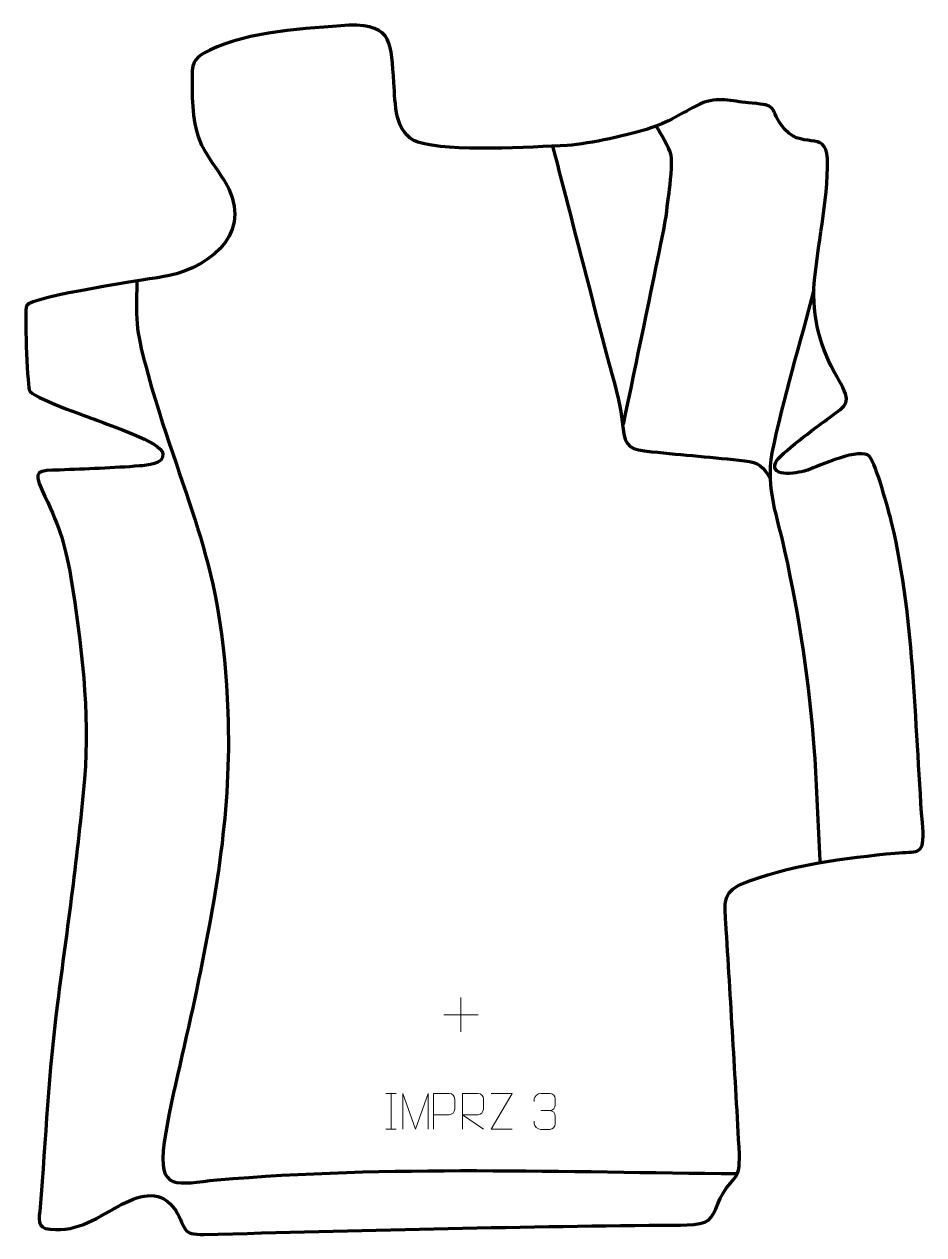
# Model space of a CAD drawing. Header units: millimetres. Extents: x -548 to 78, y -21 to 822.
import ezdxf

# ---------------------------------------------------------------- set-up
doc = ezdxf.new("R2010")
doc.units = ezdxf.units.MM
doc.header["$MEASUREMENT"] = 0
doc.layers.add('layer 1', color=7, linetype='Continuous', plot=False)
doc.layers.add('layer 2', color=7, linetype='Continuous')
doc.layers.add('layer 3', color=7, linetype='Continuous')

msp = doc.modelspace()

# ---------------------------------------------------------------- linework, layer by layer
at = {"layer": 'layer 1', "color": 250, "lineweight": 9}
for points in [[(-244.2845, 144.722), (-244.2845, 144.722), (-244.2845, 120.7441), (-244.2845, 120.7441)], [(-256.2734, 132.733), (-256.2734, 132.733), (-232.2955, 132.733), (-232.2955, 132.733)], [(-296.5223, 77.8604), (-296.5223, 77.8604), (-289.3542, 77.8604), (-289.3542, 77.8604)], [(-292.9383, 77.8604), (-292.9383, 77.8604), (-292.9383, 52.9069), (-292.9383, 52.9069)], [(-188.5929, 65.9309), (-188.5929, 65.9309), (-182.3965, 65.9309), (-182.3965, 65.9309)], [(-296.5223, 52.9069), (-296.5223, 52.9069), (-289.3542, 52.9069), (-289.3542, 52.9069)]]:
    msp.add_open_spline(points, degree=3, dxfattribs=at)
for points, knots in [([(-284.7807, 52.9047), (-284.7807, 52.9047), (-284.7807, 77.8626), (-284.7807, 77.8626), (-284.7807, 77.8626), (-284.7807, 77.8626), (-275.8556, 52.9047), (-275.8556, 52.9047), (-275.8556, 52.9047), (-275.8556, 52.9047), (-267.0957, 77.8621), (-267.0957, 77.8621), (-267.0957, 77.8621), (-267.0957, 77.8621), (-267.0957, 52.9047), (-267.0957, 52.9047)], [0, 0, 0, 0, 0.2, 0.2, 0.2, 0.2, 0.4, 0.4, 0.4, 0.4, 0.6, 0.6, 0.6, 0.6, 1, 1, 1, 1]), ([(-263.2703, 52.9068), (-263.2703, 52.9068), (-263.2703, 77.8604), (-263.2703, 77.8604), (-263.2703, 77.8604), (-259.6753, 77.8604), (-256.08, 77.8604), (-252.4846, 77.8604), (-252.4846, 77.8604), (-250.1594, 77.8225), (-248.602, 76.3324), (-248.6062, 73.9663), (-248.6062, 73.9663), (-248.6066, 71.9306), (-248.6066, 68.8713), (-248.6062, 66.8353), (-248.6062, 66.8353), (-248.6127, 64.9599), (-250.4249, 63.018), (-252.4345, 62.9989), (-252.4345, 62.9989), (-252.4345, 62.9989), (-263.2703, 62.9989), (-263.2703, 62.9989)], [0, 0, 0, 0, 0.14285714, 0.14285714, 0.14285714, 0.14285714, 0.28571429, 0.28571429, 0.28571429, 0.28571429, 0.42857143, 0.42857143, 0.42857143, 0.42857143, 0.57142857, 0.57142857, 0.57142857, 0.57142857, 0.71428571, 0.71428571, 0.71428571, 0.71428571, 1, 1, 1, 1]), ([(-243.2702, 52.9069), (-243.2702, 52.9069), (-243.2702, 77.8604), (-243.2702, 77.8604), (-243.2702, 77.8604), (-239.6754, 77.8604), (-236.0799, 77.8604), (-232.4847, 77.8604), (-232.4847, 77.8604), (-230.1594, 77.8227), (-228.6021, 76.3327), (-228.6062, 73.9663), (-228.6062, 73.9663), (-228.6066, 71.9308), (-228.6066, 68.8714), (-228.6062, 66.8354), (-228.6062, 66.8354), (-228.6127, 64.9599), (-230.425, 63.0181), (-232.4345, 62.999), (-232.4345, 62.999), (-232.4345, 62.999), (-243.2702, 62.999), (-243.2702, 62.999), (-243.2702, 62.999), (-243.2702, 62.999), (-228.6155, 52.9069), (-228.6155, 52.9069)], [0, 0, 0, 0, 0.125, 0.125, 0.125, 0.125, 0.25, 0.25, 0.25, 0.25, 0.375, 0.375, 0.375, 0.375, 0.5, 0.5, 0.5, 0.5, 0.625, 0.625, 0.625, 0.625, 0.75, 0.75, 0.75, 0.75, 1, 1, 1, 1]), ([(-208.6407, 52.9049), (-208.6407, 52.9049), (-223.2597, 52.9049), (-223.2597, 52.9049), (-223.2597, 52.9049), (-223.2597, 52.9049), (-208.6164, 77.8623), (-208.6164, 77.8623), (-208.6164, 77.8623), (-208.6164, 77.8623), (-223.2597, 77.8623), (-223.2597, 77.8623)], [0, 0, 0, 0, 0.25, 0.25, 0.25, 0.25, 0.5, 0.5, 0.5, 0.5, 1, 1, 1, 1]), ([(-193.3026, 72.1761), (-193.3026, 72.1761), (-193.3026, 74.0333), (-193.3026, 74.0333), (-193.3026, 74.0333), (-193.3169, 75.7752), (-190.6524, 77.8933), (-188.5933, 77.8706), (-188.5933, 77.8706), (-186.5292, 77.8706), (-184.4652, 77.8706), (-182.4015, 77.8706), (-182.4015, 77.8706), (-180.207, 77.8794), (-178.6087, 76.0326), (-178.5643, 74.1205), (-178.5643, 74.1205), (-178.5647, 72.6854), (-178.5647, 71.2503), (-178.5643, 69.8148), (-178.5643, 69.8148), (-178.6129, 68.1613), (-180.2155, 65.9313), (-182.4138, 65.9413), (-182.4138, 65.9413), (-180.2101, 65.9301), (-178.6021, 64.1269), (-178.5481, 62.0674), (-178.5481, 62.0674), (-178.5485, 60.2827), (-178.5485, 58.498), (-178.5481, 56.7129), (-178.5481, 56.7129), (-178.538, 54.6515), (-180.5929, 52.8884), (-182.4138, 52.8965), (-182.4138, 52.8965), (-184.4791, 52.8968), (-186.5443, 52.8968), (-188.6099, 52.8965), (-188.6099, 52.8965), (-190.7785, 52.908), (-193.3095, 55.3082), (-193.3281, 56.77), (-193.3281, 56.77), (-193.3281, 56.77), (-193.3281, 58.6786), (-193.3281, 58.6786)], [0, 0, 0, 0, 0.07692308, 0.07692308, 0.07692308, 0.07692308, 0.15384615, 0.15384615, 0.15384615, 0.15384615, 0.23076923, 0.23076923, 0.23076923, 0.23076923, 0.30769231, 0.30769231, 0.30769231, 0.30769231, 0.38461538, 0.38461538, 0.38461538, 0.38461538, 0.46153846, 0.46153846, 0.46153846, 0.46153846, 0.53846154, 0.53846154, 0.53846154, 0.53846154, 0.61538462, 0.61538462, 0.61538462, 0.61538462, 0.69230769, 0.69230769, 0.69230769, 0.69230769, 0.76923077, 0.76923077, 0.76923077, 0.76923077, 0.84615385, 0.84615385, 0.84615385, 0.84615385, 1, 1, 1, 1])]:
    msp.add_open_spline(points, degree=3, knots=knots, dxfattribs=at)
at = {"layer": 'layer 2', "color": 140, "lineweight": 158}
for points, knots in [([(-131.1103, 543.5534), (-121.7507, 588.7681), (-112.1889, 633.9397), (-103.0342, 679.1968), (-103.0342, 679.1968), (-101.513, 686.7275), (-100.3648, 697.1903), (-99.3804, 704.9402), (-99.3804, 704.9402), (-98.5738, 711.2897), (-96.7381, 725.14), (-97.931, 731.1901), (-97.931, 731.1901), (-99.4918, 737.3697), (-105.0165, 745.7898), (-108.3002, 751.4825)], [0, 0, 0, 0, 0.2, 0.2, 0.2, 0.2, 0.4, 0.4, 0.4, 0.4, 0.6, 0.6, 0.6, 0.6, 1, 1, 1, 1]), ([(-180.4726, 737.4894), (-178.0963, 728.3061), (-175.7199, 719.1227), (-173.3436, 709.9394), (-173.3436, 709.9394), (-163.5885, 672.2392), (-153.8327, 634.5393), (-144.0772, 596.8392), (-144.0772, 596.8392), (-139.1311, 578.0431), (-133.5243, 561.6015), (-131.5434, 542.0363), (-131.5434, 542.0363), (-130.048, 527.2668), (-126.1544, 526.3609), (-111.3419, 524.7316), (-111.3419, 524.7316), (-89.9157, 522.4435), (-68.1079, 520.8806), (-46.7899, 518.3667), (-46.7899, 518.3667), (-37.0241, 517.215), (-33.6639, 514.4697), (-28.9782, 505.992)], [0, 0, 0, 0, 0.14285714, 0.14285714, 0.14285714, 0.14285714, 0.28571429, 0.28571429, 0.28571429, 0.28571429, 0.42857143, 0.42857143, 0.42857143, 0.42857143, 0.57142857, 0.57142857, 0.57142857, 0.57142857, 0.71428571, 0.71428571, 0.71428571, 0.71428571, 1, 1, 1, 1]), ([(-469.8454, 643.6009), (-471.0072, 613.0821), (-470.158, 607.9723), (-462.1381, 578.2151), (-462.1381, 578.2151), (-435.32, 483.9053), (-410.2433, 449.3647), (-406.5388, 343.0685), (-406.5388, 343.0685), (-404.1511, 274.5546), (-414.5805, 217.2729), (-428.1858, 150.7223), (-428.1858, 150.7223), (-435.504, 115.4071), (-445.059, 79.4314), (-451.0038, 44.0265), (-451.0038, 44.0265), (-455.6908, 8.7004), (-441.8055, 15.1019), (-414.1128, 17.6745), (-414.1128, 17.6745), (-294.8291, 28.0131), (-171.7658, 23.0974), (-51.8582, 22.1064)], [0, 0, 0, 0, 0.14285714, 0.14285714, 0.14285714, 0.14285714, 0.28571429, 0.28571429, 0.28571429, 0.28571429, 0.42857143, 0.42857143, 0.42857143, 0.42857143, 0.57142857, 0.57142857, 0.57142857, 0.57142857, 0.71428571, 0.71428571, 0.71428571, 0.71428571, 1, 1, 1, 1]), ([(1.5152, 637.5665), (-8.2948, 599.9985), (-19.8554, 561.8541), (-27.8042, 523.9363), (-27.8042, 523.9363), (-32.1718, 498.7216), (-24.0492, 479.7014), (-18.858, 455.5942), (-18.858, 455.5942), (-8.7316, 408.5692), (-1.5502, 363.9615), (1.7224, 315.9046), (1.7224, 315.9046), (3.4173, 290.6289), (4.4719, 265.3107), (5.6935, 240.0088), (5.6935, 240.0088), (5.6935, 240.0088), (5.7658, 238.5168), (5.7658, 238.5168)], [0, 0, 0, 0, 0.16666667, 0.16666667, 0.16666667, 0.16666667, 0.33333333, 0.33333333, 0.33333333, 0.33333333, 0.5, 0.5, 0.5, 0.5, 0.66666667, 0.66666667, 0.66666667, 0.66666667, 1, 1, 1, 1])]:
    msp.add_open_spline(points, degree=3, knots=knots, dxfattribs=at)
at = {"layer": 'layer 3', "color": 242, "lineweight": 158}
msp.add_open_spline([(-322.2467, 821.7094), (-290.7854, 822.3876), (-293.0564, 808.3845), (-290.9357, 781.6857), (-290.9357, 781.6857), (-289.9747, 767.2114), (-290.6832, 746.1669), (-274.1854, 740.2499), (-274.1854, 740.2499), (-252.2117, 733.224), (-195.3083, 736.7946), (-170.2268, 738.0014), (-170.2268, 738.0014), (-153.8706, 739.2059), (-127.8027, 745.019), (-112.1069, 750.123), (-112.1069, 750.123), (-97.1379, 755.1523), (-88.7983, 761.578), (-75.4012, 767.9499), (-75.4012, 767.9499), (-62.4172, 772.0046), (-54.5014, 768.2969), (-41.5764, 767.3508), (-41.5764, 767.3508), (-23.9811, 765.8755), (-29.4758, 764.9276), (-21.3049, 752.2094), (-21.3049, 752.2094), (-7.2852, 732.6516), (9.6822, 750.5015), (10.9746, 728.6061), (10.9746, 728.6061), (11.4406, 697.6046), (3.5959, 668.934), (1.5361, 638.6244), (1.5361, 638.6244), (0.9223, 612.0992), (7.1511, 594.7659), (20.2175, 572.1114), (20.2175, 572.1114), (28.4961, 557.1695), (22.8962, 556.7491), (10.5189, 547.1721), (10.5189, 547.1721), (4.232, 542.3689), (-22.9304, 522.6894), (-25.0523, 517.3741), (-25.0523, 517.3741), (-29.7256, 505.6678), (-7.7286, 510.2649), (-2.6969, 511.8774), (-2.6969, 511.8774), (4.9273, 514.6984), (34.3472, 528.4272), (40.2757, 521.3719), (40.2757, 521.3719), (44.7181, 516.0851), (53.7391, 483.2038), (55.8355, 474.6844), (55.8355, 474.6844), (72.023, 406.1746), (71.7943, 330.097), (77.5405, 259.8807), (77.5405, 259.8807), (78.0152, 243.056), (72.9982, 246.6609), (58.1723, 245.2705), (58.1723, 245.2705), (24.7052, 242.0816), (-18.2692, 236.6402), (-49.1604, 223.5255), (-49.1604, 223.5255), (-62.1875, 217.995), (-60.6015, 209.6797), (-59.8565, 196.9973), (-59.8565, 196.9973), (-56.5144, 143.2389), (-53.2213, 89.4768), (-50.3546, 35.6906), (-50.3546, 35.6906), (-50.4336, 26.2723), (-50.0798, 22.1163), (-56.5596, 15.5292), (-56.5596, 15.5292), (-65.083, 6.8648), (-66.395, -5.8831), (-71.8033, -10.3042), (-71.8033, -10.3042), (-77.1969, -14.7134), (-95.653, -13.7057), (-103.1201, -13.7712), (-103.1201, -13.7712), (-209.7485, -14.8071), (-316.6012, -17.5101), (-423.2056, -20.3143), (-423.2056, -20.3143), (-439.0628, -20.5308), (-435.0398, -16.3193), (-442.8823, -3.7204), (-442.8823, -3.7204), (-452.9166, 11.2428), (-466.2196, 7.7729), (-480.3345, 0.7103), (-480.3345, 0.7103), (-496.7002, -8.1483), (-510.5099, -18.6466), (-530.3436, -16.7006), (-530.3436, -16.7006), (-540.1891, -15.7347), (-537.9681, -9.3593), (-537.2973, -1.317), (-537.2973, -1.317), (-533.4033, 46.4724), (-531.3938, 92.9903), (-525.2056, 140.7236), (-525.2056, 140.7236), (-518.5015, 192.4118), (-510.8661, 245.0577), (-506.4271, 296.9296), (-506.4271, 296.9296), (-502.4403, 343.5162), (-508.659, 391.0828), (-515.8736, 436.9507), (-515.8736, 436.9507), (-520.2852, 462.8213), (-524.6336, 474.3965), (-535.9528, 497.803), (-535.9528, 497.803), (-542.8445, 512.054), (-538.1776, 511.4968), (-523.7742, 511.9776), (-523.7742, 511.9776), (-505.5335, 512.6192), (-486.1251, 513.351), (-467.9754, 514.8216), (-467.9754, 514.8216), (-463.2732, 515.2026), (-450.8352, 515.9695), (-451.7493, 523.3076), (-451.7493, 523.3076), (-452.7524, 531.3612), (-489.5819, 543.3383), (-497.743, 546.6379), (-497.743, 546.6379), (-505.3214, 549.5106), (-542.7017, 562.2598), (-544.9577, 567.7137), (-544.9577, 567.7137), (-546.1647, 574.2004), (-548.3662, 622.5762), (-546.7598, 626.2653), (-546.7598, 626.2653), (-543.8631, 632.9174), (-459.3134, 645.0121), (-448.3188, 647.1259), (-448.3188, 647.1259), (-415.5199, 654.2746), (-387.7643, 679.7655), (-409.3894, 714.0463), (-409.3894, 714.0463), (-414.7444, 722.5352), (-420.2675, 729.0773), (-424.9642, 738.2653), (-424.9642, 738.2653), (-431.8718, 754.2356), (-431.4659, 769.5723), (-431.4556, 786.5483), (-431.4556, 786.5483), (-431.4557, 797.3201), (-428.8378, 799.4177), (-419.0399, 804.3343), (-419.0399, 804.3343), (-392.753, 817.5252), (-351.5252, 819.5067), (-322.2467, 821.7094)], degree=3, knots=[0, 0, 0, 0, 0.02222222, 0.02222222, 0.02222222, 0.02222222, 0.04444444, 0.04444444, 0.04444444, 0.04444444, 0.06666667, 0.06666667, 0.06666667, 0.06666667, 0.08888889, 0.08888889, 0.08888889, 0.08888889, 0.11111111, 0.11111111, 0.11111111, 0.11111111, 0.13333333, 0.13333333, 0.13333333, 0.13333333, 0.15555556, 0.15555556, 0.15555556, 0.15555556, 0.17777778, 0.17777778, 0.17777778, 0.17777778, 0.2, 0.2, 0.2, 0.2, 0.22222222, 0.22222222, 0.22222222, 0.22222222, 0.24444444, 0.24444444, 0.24444444, 0.24444444, 0.26666667, 0.26666667, 0.26666667, 0.26666667, 0.28888889, 0.28888889, 0.28888889, 0.28888889, 0.31111111, 0.31111111, 0.31111111, 0.31111111, 0.33333333, 0.33333333, 0.33333333, 0.33333333, 0.35555556, 0.35555556, 0.35555556, 0.35555556, 0.37777778, 0.37777778, 0.37777778, 0.37777778, 0.4, 0.4, 0.4, 0.4, 0.42222222, 0.42222222, 0.42222222, 0.42222222, 0.44444444, 0.44444444, 0.44444444, 0.44444444, 0.46666667, 0.46666667, 0.46666667, 0.46666667, 0.48888889, 0.48888889, 0.48888889, 0.48888889, 0.51111111, 0.51111111, 0.51111111, 0.51111111, 0.53333333, 0.53333333, 0.53333333, 0.53333333, 0.55555556, 0.55555556, 0.55555556, 0.55555556, 0.57777778, 0.57777778, 0.57777778, 0.57777778, 0.6, 0.6, 0.6, 0.6, 0.62222222, 0.62222222, 0.62222222, 0.62222222, 0.64444444, 0.64444444, 0.64444444, 0.64444444, 0.66666667, 0.66666667, 0.66666667, 0.66666667, 0.68888889, 0.68888889, 0.68888889, 0.68888889, 0.71111111, 0.71111111, 0.71111111, 0.71111111, 0.73333333, 0.73333333, 0.73333333, 0.73333333, 0.75555556, 0.75555556, 0.75555556, 0.75555556, 0.77777778, 0.77777778, 0.77777778, 0.77777778, 0.8, 0.8, 0.8, 0.8, 0.82222222, 0.82222222, 0.82222222, 0.82222222, 0.84444444, 0.84444444, 0.84444444, 0.84444444, 0.86666667, 0.86666667, 0.86666667, 0.86666667, 0.88888889, 0.88888889, 0.88888889, 0.88888889, 0.91111111, 0.91111111, 0.91111111, 0.91111111, 0.93333333, 0.93333333, 0.93333333, 0.93333333, 0.95555556, 0.95555556, 0.95555556, 0.95555556, 1, 1, 1, 1], dxfattribs=at)

doc.saveas('drawing.dxf')
